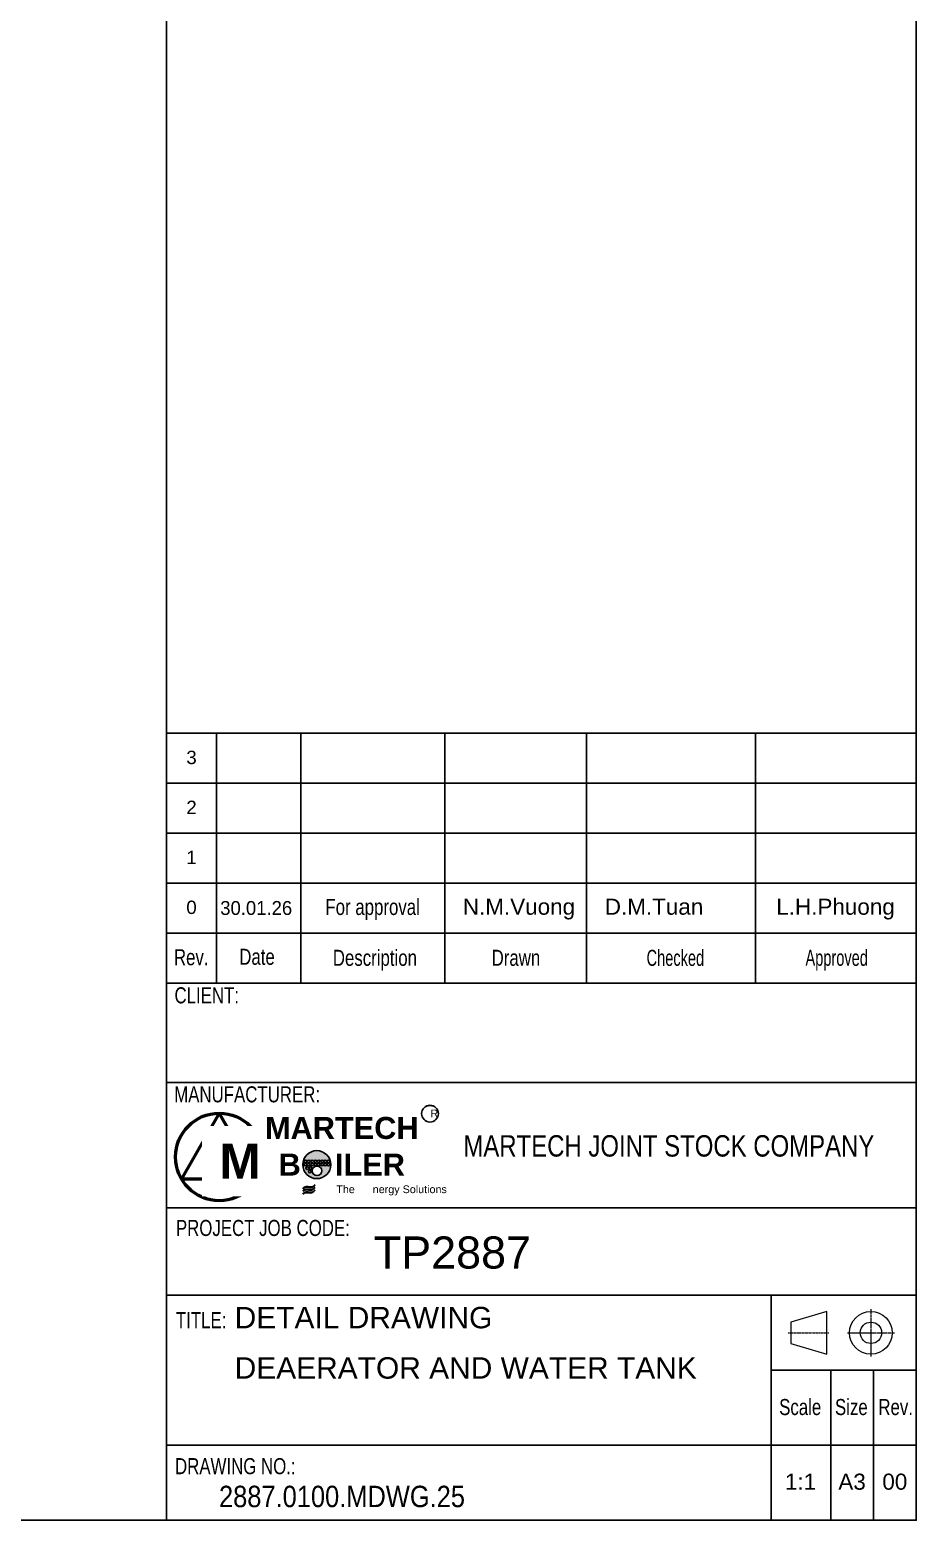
# Model space of a CAD drawing. Header units: millimetres. Extents: x -46397 to 283259, y -8690 to 23983.
# Drawn here: x 210866 to 211965, y -2294 to -445 of the extents above; entities that cross this region are included whole.
import ezdxf
from ezdxf.enums import TextEntityAlignment as Align

# ---------------------------------------------------------------- set-up
doc = ezdxf.new("R2010")
doc.units = ezdxf.units.MM
doc.linetypes.add('CENTER', pattern=[2, 1.25, -0.25, 0.25, -0.25])
for name, color, linetype, lineweight in [('DAM_8', 1, 'Continuous', 25), ('DCenterline8', 8, 'CENTER', 5), ('Dtext', 255, 'Continuous', 20)]:
    doc.layers.add(name, color=color, linetype=linetype, lineweight=lineweight)
doc.styles.add('Chu va so', font='arial.ttf')
doc.styles.add('TCVN', font='arial.ttf')
doc.styles.add('TEXT', font='arial.ttf', dxfattribs={"height": 124})

# ---------------------------------------------------------------- blocks, each defined once
blk = doc.blocks.new('*U1833')
at = {"lineweight": 25}
for p, q in [((3240.2, 1074.4, 0), (3240.2, 733.3, 0)), ((3355.1, 1074.4, 0), (3355.1, 733.3, 0)), ((3552, 1074.4, 0), (3552, 733.3, 0)), ((3745.1, 1074.4, 0), (3745.1, 733.3, 0)), ((3975.8, 1074.4, 0), (3975.8, 733.3, 0)), ((3172, 597.4), (4195.2, 597.4)), ((4078.6, 204.6, 0), (4078.6, 0)), ((4137.1, 0), (4137.1, 204.6, 0))]:
    blk.add_line(p, q, dxfattribs=at)
for points in [[(0, 0), (4195.2, 0), (4195.2, 2748.1), (0, 2748.1)], [(0, 0), (3172, 0), (3172, 2748.1), (0, 2748.1)], [(3172, 1074.4), (4195.2, 1074.4), (4195.2, 0), (3172, 0)], [(3172, 1074.4), (4195.2, 1074.4), (4195.2, 1006.2), (3172, 1006.2)], [(3172, 1006.2), (4195.2, 1006.2), (4195.2, 938), (3172, 938)], [(3172, 938), (4195.2, 938), (4195.2, 869.7), (3172, 869.7)], [(3172, 869.7), (4195.2, 869.7), (4195.2, 801.5), (3172, 801.5)], [(3172, 426.3), (4195.2, 426.3), (4195.2, 733.3), (3172, 733.3)], [(3172, 307), (4195.2, 307), (4195.2, 102.3), (3172, 102.3)], [(3997.4, 307), (4195.2, 307), (4195.2, 0), (3997.4, 0)]]:
    blk.add_lwpolyline(points, close=True, dxfattribs=at)
at = {"lineweight": 50}
blk.add_lwpolyline([(3244, 555.6), (3192.3, 466.1), (3295.7, 466.1)], close=True, dxfattribs=at)
at = {"color": 2, "lineweight": 20, "elevation": 0}
blk.add_lwpolyline([(4023.9, 241.2), (4073.2, 226.6), (4073.2, 285), (4023.9, 270.4)], close=True, dxfattribs=at)
at = {"lineweight": 25, "elevation": 0}
blk.add_lwpolyline([(3997.4, 102.3), (4195.2, 102.3), (4195.2, 204.6), (3997.4, 204.6)], close=True, dxfattribs=at)
at = {"lineweight": 50}
blk.add_circle((3244, 495.9), 59.7, dxfattribs=at)
at = {"color": 2, "lineweight": 20}
for radius in [29.2, 14.6]:
    blk.add_circle((4133.4, 255.8, 0), radius, dxfattribs=at)
at = {"layer": 'DCenterline8', "lineweight": 0, "ltscale": 2}
for p, q in [((4133.4, 288, 0), (4133.4, 223.6, 0)), ((4101.3, 255.8, 0), (4165.6, 255.8, 0))]:
    blk.add_line(p, q, dxfattribs=at)
at = {"layer": 'DCenterline8', "lineweight": 0}
blk.add_line((4020.6, 255.8, 0), (4076, 255.8, 0), dxfattribs=at)
at = {"color": 5, "style": 'Chu va so'}
for s, height, width, p in [('For approval', 21.926, 0.75, (3453.3, 826.2, 0)), ('Rev.', 21.93, 0.75, (3205.7, 757.6)), ('Date', 21.93, 0.75, (3295.5, 758.2, 0)), ('Description', 21.926, 0.75, (3456.4, 756.8, 0)), ('Drawn', 21.93, 0.75, (3648.9, 756.8, 0)), ('Checked', 21.93, 0.65, (3866.5, 756.7)), ('Approved', 21.93, 0.65, (4086.7, 756.8, 0)), ('CLIENT:', 21.93, 0.75, (3226.9, 705.6, 0.2)), ('PROJECT JOB CODE:', 21.926, 0.75, (3303.5, 388)), ('TITLE:', 21.93, 0.75, (3219.2, 262.1, 0.2)), ('Scale', 21.93, 0.75, (4036.9, 143.5, 0)), ('Size', 21.93, 0.75, (4106.7, 143.5, 0)), ('Rev. ', 21.93, 0.75, (4170.4, 143.5, 0)), ('DRAWING NO.:', 21.926, 0.75, (3265.9, 62.8, 0.2))]:
    blk.add_text(s, height=height, dxfattribs=dict(at, width=width)).set_placement(p, align=Align.CENTER)
at = {"color": 5, "lineweight": 25, "insert": (3519.7, 510.8, 0), "char_height": 29.235, "width": 675.819, "attachment_point": 4, "style": 'Chu va so'}
blk.add_mtext('\\pxqc;{\\W0.8;MARTECH JOINT STOCK COMPANY}', dxfattribs=at)
at = {"layer": 'Dtext', "ltscale": 0.1}
for tag, p, height, style in [('REV_3', (3199, 1032.2), 18.3, 'TCVN'), ('FOR_APPROVAL3', (3381.7, 1030.9, -0.2), 21.9, 'TCVN'), ('REV_2', (3199, 964), 18.3, 'TCVN'), ('FOR_APPROVAL2', (3381.7, 962.7, -0.2), 21.9, 'TCVN'), ('FOR_APPROVAL1', (3381.7, 894.5, -0.2), 21.9, 'TCVN'), ('REV_1', (3199, 895.8), 18.3, 'TCVN'), ('REV_0', (3199, 827.5), 18.3, 'TCVN'), ('NGUOI_VE', (3576.4, 826.6, -0.2), 21.9, 'TCVN'), ('NGUOI_KIEM_2', (3770.2, 826.6, -0.2), 21.9, 'TCVN'), ('NGUOI_DUYET', (4004.2, 826.6, -0.2), 21.9, 'TCVN'), ('1.1_A4', (4016, 41.6, -0.2), 21.9, 'Chu va so'), ('A4_A4', (4088.9, 41.6, -0.2), 21.9, 'Chu va so'), ('REV.', (4149, 41.6, -0.2), 21.9, 'Chu va so')]:
    blk.add_attdef(tag, p, '', height=height, dxfattribs=dict(at, style=style))
for tag, p, height, style, width in [('NGAY_REV03', (3245.3, 1030.9, -0.2), 19, 'TCVN', 0.95), ('NGAY_REV02', (3245.3, 962.7, -0.2), 19, 'TCVN', 0.95), ('NGAY_REV01', (3245.3, 894.5, -0.2), 19, 'TCVN', 0.95), ('NGAY_REV0', (3245.3, 826.3, -0.2), 19, 'TCVN', 0.95), ('DWD.NO', (3243.6, 17.8, -0.2), 29.2, 'Chu va so', 0.85)]:
    blk.add_attdef(tag, p, '', height=height, dxfattribs=dict(at, style=style, width=width))
at = {"layer": 'Dtext', "lineweight": 25, "ltscale": 0.1, "style": 'Chu va so'}
for tag, p, height in [('PROJECT_CODE', (3454.9, 343.5), 43.9), ('TITLE1', (3265, 262, -0.2), 29.2), ('TITLE2', (3265, 193.2, -0.2), 29.2), ('TITLE3', (3265, 125, -0.2), 29.2)]:
    blk.add_attdef(tag, p, '', height=height, dxfattribs=at)
at = {"insert": (3244.3, 514.1), "char_height": 48.033, "attachment_point": 1, "style": 'TEXT', "bg_fill": 2}
blk.add_mtext('\\pxqc;{\\fArial|b1|i0|c0|p34;M}', dxfattribs=at)
at = {"insert": (3307.8, 550.5), "char_height": 30.021, "width": 206.759, "attachment_point": 1, "style": 'TEXT', "bg_fill": 2}
blk.add_mtext('\\pxqc;{\\fArial|b1|i0|c0|p34;MARTECH\\PB    ILER}', dxfattribs=at)
h = blk.add_hatch(color=256)
h.dxf.hatch_style = 1
edge = h.paths.add_edge_path()
edge.add_spline(control_points=[(3358.1, 449), (3359, 449.6), (3362.6, 452.2), (3370, 448.6), (3373.6, 452.9), (3374.8, 454.4)], knot_values=[0, 0, 0, 0, 0.315535, 1.31207, 1.873609, 1.873609, 1.873609, 1.873609], degree=3, periodic=0)
edge.add_spline(control_points=[(3374.8, 454.4), (3373.8, 453.4), (3369.8, 449.8), (3361.5, 454.1), (3358.7, 449.8), (3358.1, 449)], knot_values=[0, 0, 0, 0, 0.411397, 1.576501, 1.877595, 1.877595, 1.877595, 1.877595], degree=3, periodic=0)
edge = h.paths.add_edge_path()
edge.add_spline(control_points=[(3358.1, 445.2), (3359, 445.9), (3362.6, 448.5), (3370, 444.8), (3373.6, 449.1), (3374.8, 450.7)], knot_values=[0, 0, 0, 0, 0.315535, 1.31207, 1.873609, 1.873609, 1.873609, 1.873609], degree=3, periodic=0)
edge.add_spline(control_points=[(3374.8, 450.7), (3373.8, 449.7), (3369.8, 446), (3361.5, 450.4), (3358.7, 446.1), (3358.1, 445.2)], knot_values=[0, 0, 0, 0, 0.411397, 1.576501, 1.877595, 1.877595, 1.877595, 1.877595], degree=3, periodic=0)
at = {"color": 7}
for centre, radius in [((3361.8, 489.9), 1.82), ((3366.2, 489.9), 1.82), ((3370.7, 489.9), 1.82), ((3375.1, 489.9), 1.82), ((3379.7, 489.9), 1.82), ((3384.2, 489.9), 1.82), ((3388.6, 489.9), 1.82), ((3393.1, 489.9), 1.82), ((3361.8, 485.5), 1.82), ((3363.9, 480.5), 1.82), ((3366.2, 485.5), 1.82), ((3367.6, 476), 1.82), ((3368.3, 480.5), 1.82), ((3370.7, 485.5), 1.82), ((3377.4, 477), 6.51), ((3375.1, 485.5), 1.82), ((3379.7, 485.5), 1.82), ((3384.2, 485.5), 1.82), ((3388.6, 485.5), 1.82), ((3393.1, 485.5), 1.82)]:
    blk.add_circle(centre, radius, dxfattribs=at)
for points in [[(3358.1, 452.4), (3360, 454.8), (3371.5, 455.5), (3374.8, 457.9)], [(3358.1, 452.4), (3360.8, 454.1), (3370.7, 454.2), (3374.8, 457.9)], [(3358.1, 449), (3360, 451.3), (3371.5, 452), (3374.8, 454.4)], [(3358.1, 449), (3360.8, 450.6), (3370.7, 450.7), (3374.8, 454.4)], [(3358.1, 445.2), (3360, 447.5), (3371.5, 448.3), (3374.8, 450.7)], [(3358.1, 445.2), (3360.8, 446.8), (3370.7, 447), (3374.8, 450.7)]]:
    blk.add_spline(points, degree=3)
at = {"color": 5, "style": 'Chu va so', "width": 0.75}
blk.add_text('MANUFACTURER:', height=21.926, dxfattribs=at).set_placement((3282, 570.4, 0.2), align=Align.CENTER)
at = {"attachment_point": 1, "style": 'TEXT', "bg_fill": 2}
for s, insert, char_height in [('\\pxqc;R', (3532.3, 560.5), 10.51), ('\\pxqc;The      nergy Solutions', (3403.7, 457), 10.507)]:
    blk.add_mtext(s, dxfattribs=dict(at, insert=insert, char_height=char_height))
at = {"layer": 'DAM_8'}
h = blk.add_hatch(color=7, dxfattribs=at)
edge = h.paths.add_edge_path()
edge.add_arc((3377.1, 485.4), 19.1, 191.4592, 461.3375)
edge.add_arc((3377.1, 485.4), 19.1, 101.3375, 191.4592)
edge = h.paths.add_edge_path(flags=16)
edge.add_arc((3367.6, 476), 1.82, -289.458, 11.4592, ccw=False)
edge.add_arc((3367.6, 476), 1.82, 11.4592, 70.542, ccw=False)
edge = h.paths.add_edge_path(flags=16)
edge.add_arc((3393.1, 485.5), 1.82, -211.5113, 11.4592, ccw=False)
edge.add_arc((3393.1, 485.5), 1.82, 11.4592, 148.4887, ccw=False)
edge = h.paths.add_edge_path(flags=16)
edge.add_arc((3363.9, 480.5), 1.82, -304.2526, 11.4592, ccw=False)
edge.add_arc((3363.9, 480.5), 1.82, 11.4592, 55.7474, ccw=False)
edge = h.paths.add_edge_path(flags=16)
edge.add_arc((3393.1, 489.9), 1.82, -200.2428, 11.4592, ccw=False)
edge.add_arc((3393.1, 489.9), 1.82, 11.4592, 159.7572, ccw=False)
edge = h.paths.add_edge_path(flags=16)
edge.add_arc((3388.6, 485.5), 1.82, -219.051, 11.4592, ccw=False)
edge.add_arc((3388.6, 485.5), 1.82, 11.4592, 140.949, ccw=False)
edge = h.paths.add_edge_path(flags=16)
edge.add_arc((3368.3, 480.5), 1.82, -292.0311, 11.4592, ccw=False)
edge.add_arc((3368.3, 480.5), 1.82, 11.4592, 67.9689, ccw=False)
edge = h.paths.add_edge_path(flags=16)
edge.add_arc((3361.8, 485.5), 1.82, -319.4544, 11.4592, ccw=False)
edge.add_arc((3361.8, 485.5), 1.82, 11.4592, 40.5456, ccw=False)
edge = h.paths.add_edge_path(flags=16)
edge.add_arc((3388.6, 489.9), 1.82, -206.0119, 11.4592, ccw=False)
edge.add_arc((3388.6, 489.9), 1.82, 11.4592, 153.9881, ccw=False)
edge = h.paths.add_edge_path(flags=16)
edge.add_arc((3377.4, 477), 6.51, -262.499, 11.4592, ccw=False)
edge.add_arc((3377.4, 477), 6.51, 11.4592, 97.501, ccw=False)
edge = h.paths.add_edge_path(flags=16)
edge.add_arc((3361.8, 489.9), 1.82, -332.7707, 11.4592, ccw=False)
edge.add_arc((3361.8, 489.9), 1.82, 11.4592, 27.2293, ccw=False)
edge = h.paths.add_edge_path(flags=16)
edge.add_arc((3384.2, 485.5), 1.82, -230.166, 11.4592, ccw=False)
edge.add_arc((3384.2, 485.5), 1.82, 11.4592, 129.834, ccw=False)
edge = h.paths.add_edge_path(flags=16)
edge.add_arc((3366.2, 485.5), 1.82, -307.6137, 11.4592, ccw=False)
edge.add_arc((3366.2, 485.5), 1.82, 11.4592, 52.3863, ccw=False)
edge = h.paths.add_edge_path(flags=16)
edge.add_arc((3379.7, 485.5), 1.82, -246.4575, 11.4592, ccw=False)
edge.add_arc((3379.7, 485.5), 1.82, 11.4592, 113.5425, ccw=False)
edge = h.paths.add_edge_path(flags=16)
edge.add_arc((3370.7, 485.5), 1.82, -290.4056, 11.4592, ccw=False)
edge.add_arc((3370.7, 485.5), 1.82, 11.4592, 69.5944, ccw=False)
edge = h.paths.add_edge_path(flags=16)
edge.add_arc((3384.2, 489.9), 1.82, -215.7954, 11.4592, ccw=False)
edge.add_arc((3384.2, 489.9), 1.82, 11.4592, 144.2046, ccw=False)
edge = h.paths.add_edge_path(flags=16)
edge.add_arc((3375.1, 485.5), 1.82, -268.4837, 11.4592, ccw=False)
edge.add_arc((3375.1, 485.5), 1.82, 11.4592, 91.5163, ccw=False)
edge = h.paths.add_edge_path(flags=16)
edge.add_arc((3366.2, 489.9), 1.82, -322.0207, 11.4592, ccw=False)
edge.add_arc((3366.2, 489.9), 1.82, 11.4592, 37.9793, ccw=False)
edge = h.paths.add_edge_path(flags=16)
edge.add_arc((3375.1, 489.9), 1.82, -267.4803, 11.4592, ccw=False)
edge.add_arc((3375.1, 489.9), 1.82, 11.4592, 92.5197, ccw=False)
edge = h.paths.add_edge_path(flags=16)
edge.add_arc((3379.7, 489.9), 1.82, -234.0834, 11.4592, ccw=False)
edge.add_arc((3379.7, 489.9), 1.82, 11.4592, 125.9166, ccw=False)
edge = h.paths.add_edge_path(flags=16)
edge.add_arc((3370.7, 489.9), 1.82, -301.7345, 11.4592, ccw=False)
edge.add_arc((3370.7, 489.9), 1.82, 11.4592, 58.2655, ccw=False)
blk.add_circle((3531.6, 555), 11.4)
at = {"color": 7}
blk.add_circle((3377.1, 485.4), 19.1, dxfattribs=at)

msp = doc.modelspace()

# ---------------------------------------------------------------- block references
ref = msp.add_blockref('*U1833', (208153.65, -2293.81, -0.15), dxfattribs=dict(xscale=0.9084576280678549, yscale=0.9084576280678549, zscale=0.9084576280678549))
ref.add_attrib('PROJECT_CODE', 'TP2887', (211292.29, -1981.74, -0.15), dxfattribs={"layer": 'Dtext', "lineweight": 25, "ltscale": 0.1, "height": 39.838, "style": 'Chu va so'})
ref.add_attrib('TITLE1', 'DETAIL DRAWING', (211119.76, -2055.82, -0.31), dxfattribs={"layer": 'Dtext', "lineweight": 25, "ltscale": 0.1, "height": 26.5585, "style": 'Chu va so'})
ref.add_attrib('TITLE2', 'DEAERATOR AND WATER TANK', (211119.76, -2118.27, -0.31), dxfattribs={"layer": 'Dtext', "lineweight": 25, "ltscale": 0.1, "height": 26.5585, "style": 'Chu va so'})
ref.add_attrib('DWD.NO', '2887.0100.MDWG.25', (211100.34, -2277.65, -0.31), dxfattribs={"layer": 'Dtext', "ltscale": 0.1, "height": 26.5585, "style": 'Chu va so', "width": 0.85})
ref.add_attrib('1.1_A4', '1:1', (211801.99, -2256, -0.31), dxfattribs={"layer": 'Dtext', "ltscale": 0.1, "height": 19.919, "style": 'Chu va so'})
ref.add_attrib('A4_A4', 'A3', (211868.27, -2256, -0.31), dxfattribs={"layer": 'Dtext', "ltscale": 0.1, "height": 19.919, "style": 'Chu va so'})
ref.add_attrib('REV.', '00', (211922.85, -2256, -0.31), dxfattribs={"layer": 'Dtext', "ltscale": 0.1, "height": 19.919, "style": 'Chu va so'})
ref.add_attrib('REV_0', '0', (211059.81, -1542.02, -0.15), dxfattribs={"layer": 'Dtext', "ltscale": 0.1, "height": 16.6, "style": 'TCVN'})
ref.add_attrib('NGAY_REV0', '30.01.26', (211101.88, -1543.19, -0.32), dxfattribs={"layer": 'Dtext', "ltscale": 0.1, "height": 17.263, "style": 'TCVN', "width": 0.95})
ref.add_attrib('NGUOI_VE', 'N.M.Vuong', (211402.68, -1542.91, -0.29), dxfattribs={"layer": 'Dtext', "ltscale": 0.1, "height": 19.919, "style": 'TCVN'})
ref.add_attrib('NGUOI_KIEM_2', 'D.M.Tuan', (211578.7, -1542.91, -0.32), dxfattribs={"layer": 'Dtext', "ltscale": 0.1, "height": 19.919, "style": 'TCVN'})
ref.add_attrib('NGUOI_DUYET', 'L.H.Phuong', (211791.32, -1542.91, -0.32), dxfattribs={"layer": 'Dtext', "ltscale": 0.1, "height": 19.919, "style": 'TCVN'})
ref.add_attrib('REV_1', '1', (211059.81, -1480.05, -0.15), dxfattribs={"layer": 'Dtext', "ltscale": 0.1, "height": 16.6, "style": 'TCVN'})
ref.add_attrib('REV_2', '2', (211059.81, -1418.08, -0.15), dxfattribs={"layer": 'Dtext', "ltscale": 0.1, "height": 16.6, "style": 'TCVN'})
ref.add_attrib('REV_3', '3', (211059.81, -1356.11, -0.15), dxfattribs={"layer": 'Dtext', "ltscale": 0.1, "height": 16.6, "style": 'TCVN'})

doc.saveas('drawing.dxf')
